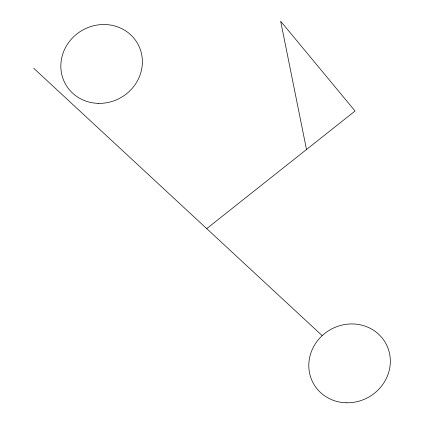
<?xml version="1.0" encoding="UTF-8"?>
<svg xmlns="http://www.w3.org/2000/svg" width="424" height="424" viewBox="0 0 424 424"><rect width="100%" height="100%" fill="white"/><g stroke="black" fill="none" stroke-linecap="round" stroke-linejoin="round"><path stroke-width="0.64" d="M206.711 228.626L355.042 111.024L280.656 21.2L306.499 149.513M33.666 68.216L322.076 335.564M98.188 103.361A41.372 38.801 -29.3 0 0 138.505 45.241A41.372 38.801 -29.3 0 0 68.137 43.237A41.372 38.801 -29.3 0 0 98.188 103.361M346.148 402.784A41.372 38.801 -29.3 0 0 386.465 344.664A41.372 38.801 -29.3 0 0 316.097 342.661A41.372 38.801 -29.3 0 0 346.148 402.784"/></g></svg>
